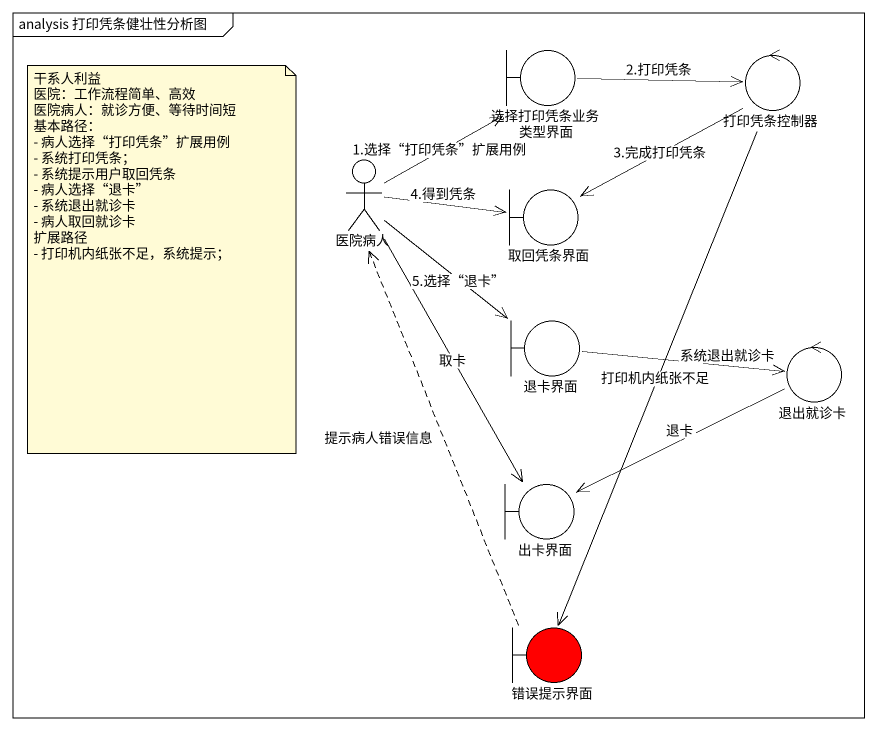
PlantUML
@startuml
mainframe analysis 打印凭条健壮性分析图
boundary 选择打印凭条业务类型界面
control 打印凭条控制器
actor 医院病人
boundary 取回凭条界面
boundary 退卡界面
control 退出就诊卡
boundary 出卡界面
boundary 错误提示界面 #FF0000
选择打印凭条业务类型界面 -right-> 打印凭条控制器 : 2.打印凭条
打印凭条控制器 --> 取回凭条界面 : 3.完成打印凭条
打印凭条控制器 --> 错误提示界面 : 打印机内纸张不足
医院病人 -up-> 选择打印凭条业务类型界面 : 1.选择“打印凭条”扩展用例
医院病人 -right-> 取回凭条界面 : 4.得到凭条
医院病人 --> 退卡界面 : 5.选择“退卡”
医院病人 --> 出卡界面 : 取卡
退卡界面 -right-> 退出就诊卡 : 系统退出就诊卡
退出就诊卡 -left-> 出卡界面 : 退卡
错误提示界面 .up.> 医院病人 : 提示病人错误信息
note as N1
  干系人利益
  医院：工作流程简单、高效
  医院病人：就诊方便、等待时间短
  基本路径：
  - 病人选择“打印凭条”扩展用例
  - 系统打印凭条；
  - 系统提示用户取回凭条
  - 病人选择“退卡”
  - 系统退出就诊卡
  - 病人取回就诊卡
  扩展路径
  - 打印机内纸张不足，系统提示；
end note
@enduml
